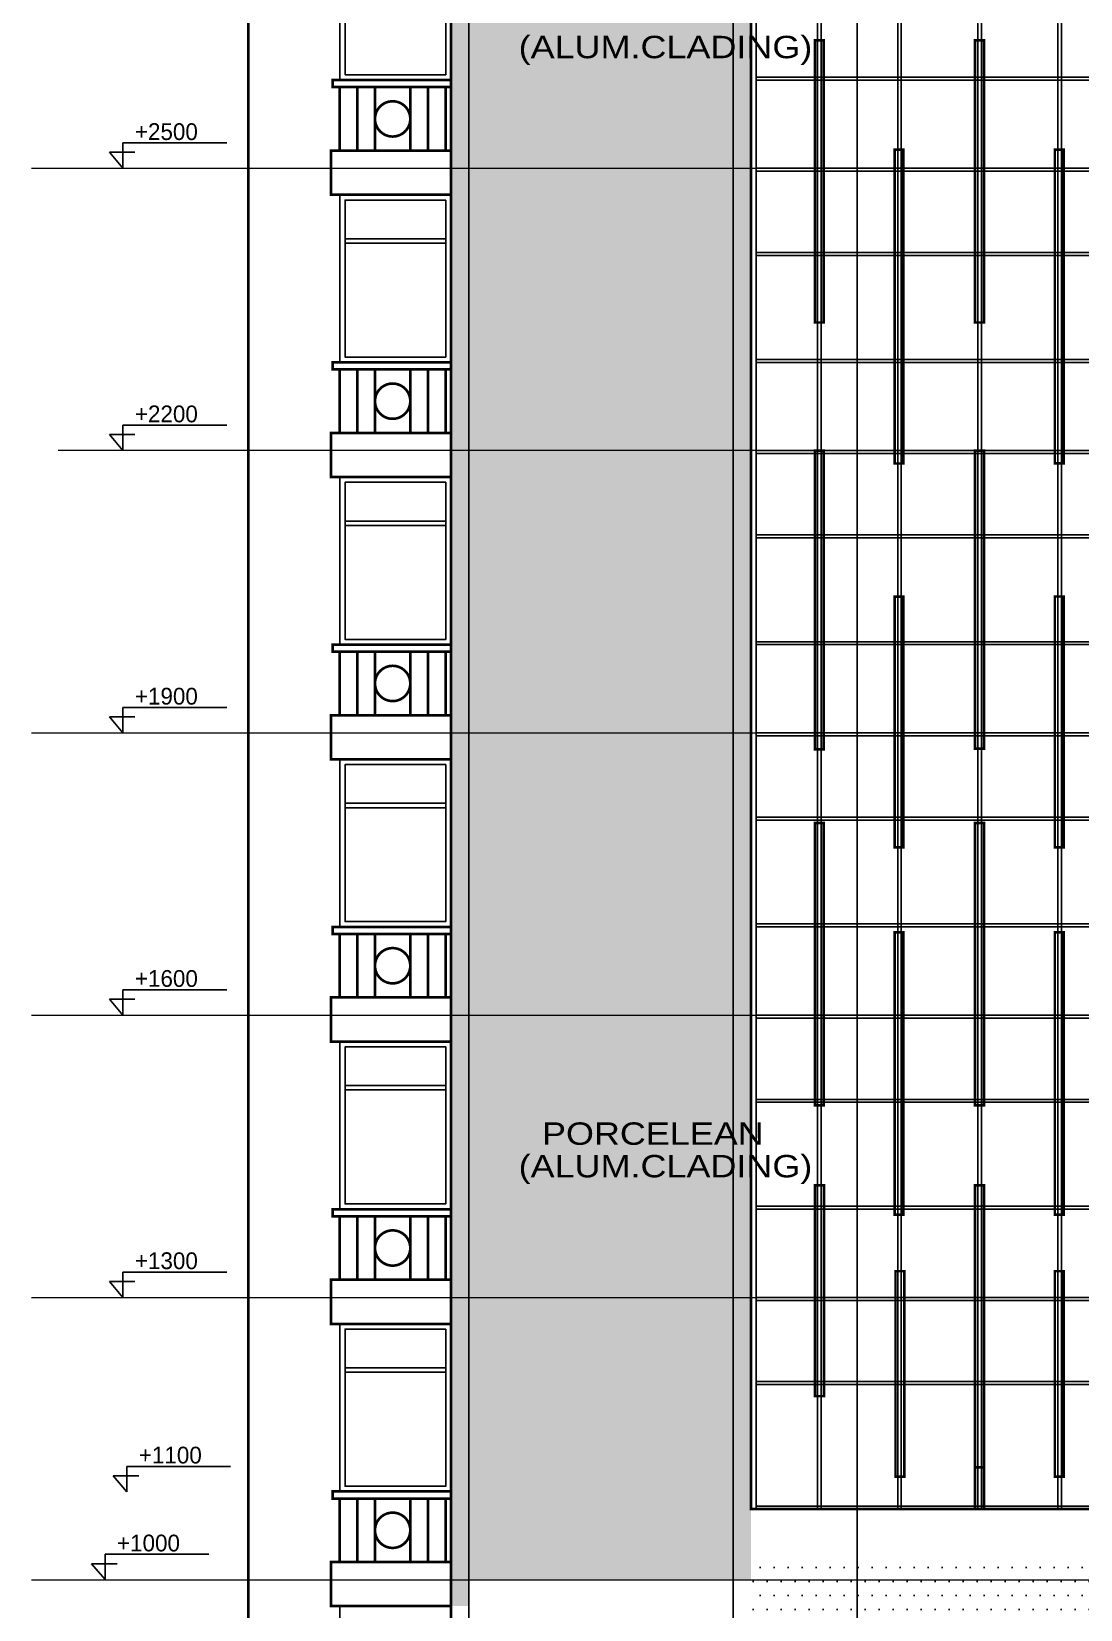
# Model space of a CAD drawing. Extents: x 250879 to 348495, y -51522 to -9360.
# Drawn here: x 287750 to 288939, y -28691 to -26902 of the extents above; entities that cross this region are included whole.
import ezdxf

# ---------------------------------------------------------------- set-up
doc = ezdxf.new("R2010")
doc.units = 0
doc.layers.add('A-text function', color=30, linetype='CONTINUOUS', lineweight=20)
doc.layers.add('VIS', color=8, linetype='CONTINUOUS', lineweight=18)
for name, color, linetype in [('AXIS', 1, 'CONTINUOUS'), ('CURTAIN', 150, 'CONTINUOUS'), ('DOOR', 4, 'CONTINUOUS'), ('TEXT', 3, 'CONTINUOUS'), ('WALL', 7, 'CONTINUOUS')]:
    doc.layers.add(name, color=color, linetype=linetype)
doc.styles.add('ARIAL', font='BOD_CR.TTF', dxfattribs={"width": 1.2})
doc.styles.get("Standard").update_dxf_attribs({"font": 'sanss___.ttf', "height": 15})

# ---------------------------------------------------------------- blocks, each defined once
blk = doc.blocks.new('LIME')
at = {"layer": 'DOOR'}
for p, q in [((244475.4, -28849), (244460, -28830.9)), ((244460, -28830.9), (244489, -28830.9)), ((244593, -28820.3), (244475.4, -28820.3)), ((244475.4, -28820.3), (244475.4, -28849))]:
    blk.add_line(p, q, dxfattribs=at)

msp = doc.modelspace()

# ---------------------------------------------------------------- hatches: boundary and pattern name
at = {"layer": 'WALL', "linetype": 'Continuous'}
h = msp.add_hatch(dxfattribs=at)
h.set_pattern_fill('DOTS', color=30, scale=10, style=0)
h.set_pattern_definition([(0, (62853.735, 7060.546), (7.9375, 15.875), [0, -15.875])])
h.paths.add_polyline_path([(289766.51086, -25997.00774), (289326.03398, -25997.00774), (289326.03398, -26097.00774), (289766.51086, -26097.00774)])
h.paths.add_polyline_path([(289766.51086, -26097.00774), (289326.03398, -26097.00774), (289326.03398, -26157.00774), (289446.51086, -26157.00774), (289446.51086, -26337.00774), (289326.03398, -26337.00774), (289326.03398, -26417.00774), (289766.51086, -26417.00774)])
h.paths.add_polyline_path([(289766.51086, -26417.00774), (289326.03398, -26417.00774), (289326.03398, -26447.00774), (289446.51086, -26447.00774), (289446.51086, -26737.00774), (289766.51086, -26737.00774)])
h.paths.add_polyline_path([(289766.51086, -26737.00774), (289446.51086, -26737.00774), (289446.51086, -27057.00774), (289766.51086, -27057.00774)])
h.paths.add_polyline_path([(289766.51086, -27057.00774), (289446.51086, -27057.00774), (289446.51086, -27377.00774), (289766.51086, -27377.00774)])
h.paths.add_polyline_path([(289766.51086, -27377.00774), (289446.51086, -27377.00774), (289446.51086, -27697.00774), (289766.51086, -27697.00774)])
h.paths.add_polyline_path([(289766.51086, -27697.00774), (289446.51086, -27697.00774), (289446.51086, -28017.00774), (289766.51086, -28017.00774)])
h.paths.add_polyline_path([(289766.51086, -28017.00774), (289446.51086, -28017.00774), (289446.51086, -28337.00774), (289766.51086, -28337.00774)])
h.paths.add_polyline_path([(289766.51086, -28337.00774), (289446.51086, -28337.00774), (289446.51086, -28577.00774), (289446.51086, -28657.00774), (289766.51086, -28657.00774)])
h.paths.add_polyline_path([(289326.03398, -25997.00774), (289005.87452, -25997.00774), (289005.87452, -26097.00774), (289326.03398, -26097.00774)])
h.paths.add_polyline_path([(289326.03398, -26097.00774), (289005.87452, -26097.00774), (289005.87452, -26157.00774), (289326.03398, -26157.00774)])
h.paths.add_polyline_path([(289005.87452, -25997.00774), (288685.71506, -25997.00774), (288685.71506, -26097.00774), (289005.87452, -26097.00774)])
h.paths.add_polyline_path([(289005.87452, -26097.00774), (288685.71506, -26097.00774), (288685.71506, -26157.00774), (289005.87452, -26157.00774)])
h.paths.add_polyline_path([(288685.71506, -25997.00774), (288245.23818, -25997.00774), (288245.23818, -26097.00774), (288685.71506, -26097.00774)])
h.paths.add_polyline_path([(288565.23818, -26157.00774), (288685.71506, -26157.00774), (288685.71506, -26097.00774), (288245.23818, -26097.00774), (288245.23818, -26417.00774), (288685.71506, -26417.00774), (288685.71506, -26337.00774), (288565.23818, -26337.00774)])
h.paths.add_polyline_path([(288565.23818, -26447.00774), (288685.71506, -26447.00774), (288685.71506, -26417.00774), (288245.23818, -26417.00774), (288245.23818, -26737.00774), (288565.23818, -26737.00774)])
h.paths.add_polyline_path([(288565.23818, -26737.00774), (288245.23818, -26737.00774), (288245.23818, -27057.00774), (288565.23818, -27057.00774)])
h.paths.add_polyline_path([(288565.23818, -27057.00774), (288245.23818, -27057.00774), (288245.23818, -27377.00774), (288565.23818, -27377.00774)])
h.paths.add_polyline_path([(288565.23818, -27377.00774), (288245.23818, -27377.00774), (288245.23818, -27697.00774), (288565.23818, -27697.00774)])
h.paths.add_polyline_path([(288565.23818, -27697.00774), (288245.23818, -27697.00774), (288245.23818, -28017.00774), (288565.23818, -28017.00774)])
h.paths.add_polyline_path([(288565.23818, -28017.00774), (288245.23818, -28017.00774), (288245.23818, -28337.00774), (288565.23818, -28337.00774)])
h.paths.add_polyline_path([(288565.23818, -28337.00774), (288245.23818, -28337.00774), (288245.23818, -28657.00774), (288565.23818, -28657.00774), (288565.23818, -28577.00774)])
h.paths.add_polyline_path([(289005.87452, -26337.00774), (288685.71506, -26337.00774), (288685.71506, -26417.00774), (289005.87452, -26417.00774)])
h.paths.add_polyline_path([(289005.87452, -26417.00774), (288685.71506, -26417.00774), (288685.71506, -26447.00774), (289005.87452, -26447.00774)])
h.paths.add_polyline_path([(289326.03398, -26337.00774), (289005.87452, -26337.00774), (289005.87452, -26417.00774), (289326.03398, -26417.00774)])
h.paths.add_polyline_path([(289326.03398, -26417.00774), (289005.87452, -26417.00774), (289005.87452, -26447.00774), (289326.03398, -26447.00774)])
h.paths.add_polyline_path([(289786.51086, -25997.00774), (289781.34627, -25997.00774), (289766.51086, -25997.00774), (289766.51086, -26097.00774), (289786.51086, -26097.00774)])
h.paths.add_polyline_path([(289786.51086, -26097.00774), (289766.51086, -26097.00774), (289766.51086, -26417.00774), (289786.51086, -26417.00774), (289786.51086, -26397.00774)])
h.paths.add_polyline_path([(289786.51086, -26417.00774), (289766.51086, -26417.00774), (289766.51086, -26737.00774), (289786.51086, -26737.00774), (289786.51086, -26717.00774)])
h.paths.add_polyline_path([(289786.51086, -26737.00774), (289766.51086, -26737.00774), (289766.51086, -27057.00774), (289786.51086, -27057.00774), (289786.51086, -27037.00774)])
h.paths.add_polyline_path([(289786.51086, -27057.00774), (289766.51086, -27057.00774), (289766.51086, -27377.00774), (289786.51086, -27377.00774), (289786.51086, -27357.00774)])
h.paths.add_polyline_path([(289786.51086, -27377.00774), (289766.51086, -27377.00774), (289766.51086, -27697.00774), (289786.51086, -27697.00774), (289786.51086, -27677.00774)])
h.paths.add_polyline_path([(289786.51086, -27697.00774), (289766.51086, -27697.00774), (289766.51086, -28017.00774), (289786.51086, -28017.00774), (289786.51086, -27997.00774)])
h.paths.add_polyline_path([(289786.51086, -28017.00774), (289766.51086, -28017.00774), (289766.51086, -28337.00774), (289786.51086, -28337.00774), (289786.51086, -28317.00774)])
h.paths.add_polyline_path([(289786.51086, -28337.00774), (289766.51086, -28337.00774), (289766.51086, -28657.00774), (289786.51086, -28657.00774), (289786.51086, -28637.00774)])
h.paths.add_polyline_path([(289786.51086, -28657.00774), (289766.51086, -28657.00774), (289766.51086, -28687.00774), (289786.51086, -28687.00774)])
h.paths.add_polyline_path([(288245.23818, -28657.00774), (288225.23818, -28657.00774), (288225.23818, -28687.00774), (288230.40277, -28687.00774), (288245.23818, -28687.00774)])
h.paths.add_polyline_path([(288245.23818, -28337.00774), (288225.23818, -28337.00774), (288225.23818, -28367.00774), (288225.23818, -28557.00774), (288225.23818, -28565.00774), (288225.23818, -28657.00774), (288245.23818, -28657.00774)])
h.paths.add_polyline_path([(288245.23818, -28017.00774), (288225.23818, -28017.00774), (288225.23818, -28047.00774), (288225.23818, -28237.00774), (288225.23818, -28245.00774), (288225.23818, -28337.00774), (288245.23818, -28337.00774)])
h.paths.add_polyline_path([(288245.23818, -27697.00774), (288225.23818, -27697.00774), (288225.23818, -27727.00774), (288225.23818, -27917.00774), (288225.23818, -27925.00774), (288225.23818, -28017.00774), (288245.23818, -28017.00774)])
h.paths.add_polyline_path([(288245.23818, -27377.00774), (288225.23818, -27377.00774), (288225.23818, -27407.00774), (288225.23818, -27597.00774), (288225.23818, -27605.00774), (288225.23818, -27697.00774), (288245.23818, -27697.00774)])
h.paths.add_polyline_path([(288245.23818, -27057.00774), (288225.23818, -27057.00774), (288225.23818, -27087.00774), (288225.23818, -27277.00774), (288225.23818, -27285.00774), (288225.23818, -27377.00774), (288245.23818, -27377.00774)])
h.paths.add_polyline_path([(288245.23818, -26737.00774), (288225.23818, -26737.00774), (288225.23818, -26767.00774), (288225.23818, -26957.00774), (288225.23818, -26965.00774), (288225.23818, -27057.00774), (288245.23818, -27057.00774)])
h.paths.add_polyline_path([(288245.23818, -26417.00774), (288225.23818, -26417.00774), (288225.23818, -26447.00774), (288225.23818, -26637.00774), (288225.23818, -26645.00774), (288225.23818, -26737.00774), (288245.23818, -26737.00774)])
h.paths.add_polyline_path([(288245.23818, -26097.00774), (288225.23818, -26097.00774), (288225.23818, -26417.00774), (288245.23818, -26417.00774)])
h.paths.add_polyline_path([(288245.23818, -25997.00774), (288225.23818, -25997.00774), (288225.23818, -26097.00774), (288245.23818, -26097.00774)])
h = msp.add_hatch(dxfattribs=at)
h.set_pattern_fill('DOTS', color=30, scale=10, style=0)
h.set_pattern_definition([(0, (0, 16917.987), (7.9375, 15.875), [0, -15.875])])
h.paths.add_polyline_path([(289446.51086, -28637.00774), (289326.03398, -28637.00774), (289326.03398, -28697.00774), (289446.51086, -28697.00774)])
h.paths.add_polyline_path([(289326.03398, -28637.00774), (289005.87452, -28637.00774), (289005.87452, -28697.00774), (289326.03398, -28697.00774)])
h.paths.add_polyline_path([(289005.87452, -28637.00774), (288685.71506, -28637.00774), (288685.71506, -28697.00774), (289005.87452, -28697.00774)])
h.paths.add_polyline_path([(288685.71506, -28637.00774), (288565.23818, -28637.00774), (288565.23818, -28697.00774), (288685.71506, -28697.00774)])
h.paths.add_polyline_path([(288685.71506, -28697.00774), (288565.23818, -28697.00774), (288565.23818, -28737.00774), (288685.71506, -28737.00774)])
h.paths.add_polyline_path([(289005.87452, -28697.00774), (288685.71506, -28697.00774), (288685.71506, -28737.00774), (289005.87452, -28737.00774)])
h.paths.add_polyline_path([(289326.03398, -28697.00774), (289005.87452, -28697.00774), (289005.87452, -28737.00774), (289326.03398, -28737.00774)])
h.paths.add_polyline_path([(289446.51086, -28697.00774), (289326.03398, -28697.00774), (289326.03398, -28737.00774), (289446.51086, -28737.00774)])
h.paths.add_polyline_path([(289446.51086, -28957.00774), (289349.40292, -28957.00774), (289349.40292, -29017.00774), (289446.51086, -29017.00774)])
h.paths.add_polyline_path([(289446.51086, -29017.00774), (289349.40292, -29017.00774), (289349.40292, -29047.00774), (289446.51086, -29047.00774)])
h.paths.add_polyline_path([(288662.34612, -28957.00774), (288565.23818, -28957.00774), (288565.23818, -29017.00774), (288662.34612, -29017.00774)])
h.paths.add_polyline_path([(288662.34612, -29017.00774), (288565.23818, -29017.00774), (288565.23818, -29047.00774), (288662.34612, -29047.00774)])

# ---------------------------------------------------------------- linework, layer by layer
at = {"layer": 'AXIS'}
for p, q in [((288245.23818, -29839.88136), (288245.23818, -25754.2295)), ((288685.71506, -29839.88136), (288685.71506, -25754.2295))]:
    msp.add_line(p, q, dxfattribs=at)
at = {"layer": 'CURTAIN', "linetype": 'Continuous'}
for p, q in [((288640.80463, -26453.00774), (288640.80463, -28577.00774)), ((288644.80463, -26453.00774), (288644.80463, -28577.00774)), ((288731.61037, -26453.00774), (288731.61037, -28577.00774)), ((288735.61037, -26453.00774), (288735.61037, -28577.00774)), ((288822.41612, -26453.00774), (288822.41612, -28577.00774)), ((288826.41612, -26453.00774), (288826.41612, -28577.00774)), ((288913.22186, -26453.00774), (288913.22186, -28577.00774)), ((288917.22186, -26453.00774), (288917.22186, -28577.00774)), ((289440.51086, -26953.65145), (288571.23818, -26953.65145)), ((289440.51086, -26957.00774), (288571.23818, -26957.00774)), ((289440.51086, -27057.00774), (288571.23818, -27057.00774)), ((289440.51086, -27057.00774), (288571.23818, -27057.00774)), ((289440.51086, -27060.36404), (288571.23818, -27060.36404)), ((289440.51086, -27060.36404), (288571.23818, -27060.36404)), ((288105.01024, -27136.85035), (288219.23818, -27136.85035)), ((288105.01024, -27141.85035), (288219.23818, -27141.85035)), ((289440.51086, -27152.49691), (288571.23818, -27152.49691)), ((289440.51086, -27155.85321), (288571.23818, -27155.85321)), ((289440.51086, -27273.65145), (288571.23818, -27273.65145)), ((289440.51086, -27277.00774), (288571.23818, -27277.00774)), ((289440.51086, -27377.00774), (288571.23818, -27377.00774)), ((289440.51086, -27377.00774), (288571.23818, -27377.00774)), ((289440.51086, -27380.36404), (288571.23818, -27380.36404)), ((289440.51086, -27380.36404), (288571.23818, -27380.36404)), ((288105.01024, -27456.85035), (288219.23818, -27456.85035)), ((288105.01024, -27461.85035), (288219.23818, -27461.85035)), ((289440.51086, -27472.49691), (288571.23818, -27472.49691)), ((289440.51086, -27475.85321), (288571.23818, -27475.85321)), ((289440.51086, -27593.65145), (288571.23818, -27593.65145)), ((289440.51086, -27597.00774), (288571.23818, -27597.00774)), ((289440.51086, -27697.00774), (288571.23818, -27697.00774)), ((289440.51086, -27697.00774), (288571.23818, -27697.00774)), ((289440.51086, -27700.36404), (288571.23818, -27700.36404)), ((289440.51086, -27700.36404), (288571.23818, -27700.36404)), ((288105.01024, -27776.85035), (288219.23818, -27776.85035)), ((288105.01024, -27781.85035), (288219.23818, -27781.85035)), ((289440.51086, -27792.49691), (288571.23818, -27792.49691)), ((289440.51086, -27795.85321), (288571.23818, -27795.85321)), ((289440.51086, -27913.65145), (288571.23818, -27913.65145)), ((289440.51086, -27917.00774), (288571.23818, -27917.00774)), ((289440.51086, -28017.00774), (288571.23818, -28017.00774)), ((289440.51086, -28017.00774), (288571.23818, -28017.00774)), ((289440.51086, -28020.36404), (288571.23818, -28020.36404)), ((289440.51086, -28020.36404), (288571.23818, -28020.36404)), ((288105.01024, -28096.85035), (288219.23818, -28096.85035)), ((288105.01024, -28101.85035), (288219.23818, -28101.85035)), ((289440.51086, -28112.49691), (288571.23818, -28112.49691)), ((289440.51086, -28115.85321), (288571.23818, -28115.85321)), ((289440.51086, -28233.65145), (288571.23818, -28233.65145)), ((289440.51086, -28237.00774), (288571.23818, -28237.00774)), ((289440.51086, -28337.00774), (288571.23818, -28337.00774)), ((289440.51086, -28340.36404), (288571.23818, -28340.36404)), ((288105.01024, -28416.85035), (288219.23818, -28416.85035)), ((288105.01024, -28421.85035), (288219.23818, -28421.85035)), ((289440.51086, -28432.49691), (288571.23818, -28432.49691)), ((289440.51086, -28435.85321), (288571.23818, -28435.85321)), ((289440.51086, -28573.65145), (288571.23818, -28573.65145)), ((289440.51086, -28577.00774), (288571.23818, -28577.00774))]:
    msp.add_line(p, q, dxfattribs=at)
msp.add_lwpolyline([(288571.23818, -28577.00774), (288571.23818, -26453.00774), (289440.51086, -26453.00774), (289440.51086, -28577.00774)], dxfattribs=at)
for points in [[(288219.23818, -26773.00774), (288105.01024, -26773.00774), (288105.01024, -26951.00774), (288219.23818, -26951.00774)], [(288219.23818, -27093.00774), (288105.01024, -27093.00774), (288105.01024, -27271.00774), (288219.23818, -27271.00774)], [(288219.23818, -27413.00774), (288105.01024, -27413.00774), (288105.01024, -27591.00774), (288219.23818, -27591.00774)], [(288219.23818, -27733.00774), (288105.01024, -27733.00774), (288105.01024, -27911.00774), (288219.23818, -27911.00774)], [(288219.23818, -28053.00774), (288105.01024, -28053.00774), (288105.01024, -28231.00774), (288219.23818, -28231.00774)], [(288219.23818, -28373.00774), (288105.01024, -28373.00774), (288105.01024, -28551.00774), (288219.23818, -28551.00774)]]:
    msp.add_lwpolyline(points, close=True, dxfattribs=at)
at = {"layer": 'VIS', "ltscale": 0.0001}
for p, q in [((287995.23818, -27363.09371), (287995.23818, -25997.00774)), ((287749.65766, -27057.00774), (290173.76888, -27057.00774)), ((290173.76888, -27377.00774), (287779.8277, -27377.00774)), ((287749.65766, -27697.00774), (290173.76888, -27697.00774)), ((287749.65766, -27697.00774), (290173.76888, -27697.00774)), ((287749.65766, -28017.00774), (290173.76888, -28017.00774)), ((287749.65766, -28337.00774), (290173.76888, -28337.00774)), ((287749.65766, -28657.00774), (290173.76888, -28657.00774))]:
    msp.add_line(p, q, dxfattribs=at)
at = {"layer": 'WALL', "color": 30, "linetype": 'Continuous'}
msp.add_line((288545.23818, -25997.00774), (288545.23818, -29047.00774), dxfattribs=at)
at = {"layer": 'WALL', "linetype": 'Continuous'}
for p, q in [((288225.23818, -27087.00774), (288099.01024, -27087.00774)), ((288225.23818, -27407.00774), (288099.01024, -27407.00774)), ((288225.23818, -27727.00774), (288099.01024, -27727.00774)), ((288225.23818, -28047.00774), (288099.01024, -28047.00774)), ((288225.23818, -28367.00774), (288099.01024, -28367.00774)), ((288225.23818, -28687.00774), (288099.01024, -28687.00774))]:
    msp.add_line(p, q, dxfattribs=at)
at = {"layer": 'WALL', "linetype": 'Continuous', "const_width": 3}
for points in [[(288230.40277, -25997.00774), (287995.23818, -25997.00774), (287995.23818, -29047.00774), (288230.40277, -29047.00774)], [(289005.87452, -25997.00774), (288225.23818, -25997.00774), (288225.23818, -29047.00774), (289005.87452, -29047.00774)], [(289446.51086, -26447.00774), (289446.51086, -28577.00774), (288565.23818, -28577.00774), (288565.23818, -26447.00774)], [(288647.7023, -26911.81252), (288647.7023, -27231.81252), (288637.7023, -27231.81252), (288637.7023, -26911.81252), (288647.7023, -26911.81252)], [(288829.31379, -26911.81252), (288829.31379, -27231.81252), (288819.31379, -27231.81252), (288819.31379, -26911.81252), (288829.31379, -26911.81252)], [(288099.01024, -26957.00774), (288225.23818, -26957.00774)], [(288099.01024, -26965.00774), (288099.01024, -27037.00774)], [(288099.01024, -27037.00774), (288099.01024, -26965.00774)], [(288099.01024, -26965.00774), (288099.01024, -27037.00774)], [(288099.01024, -26965.00774), (288099.01024, -27037.00774)], [(288099.01024, -26965.00774), (288225.23818, -26965.00774)], [(288099.01024, -27087.00774), (288089.01024, -27087.00774), (288089.01024, -27037.00774), (288225.23818, -27037.00774)], [(288738.12094, -27035.81252), (288738.12094, -27391.65213), (288728.12094, -27391.65213), (288728.12094, -27035.81252), (288738.12094, -27035.81252)], [(288919.73243, -27035.81252), (288919.73243, -27391.61194), (288909.73243, -27391.61194), (288909.73243, -27035.81252), (288919.73243, -27035.81252)], [(288225.23818, -27087.00774), (288089.01024, -27087.00774)], [(288099.01024, -27277.00774), (288225.23818, -27277.00774)], [(288099.01024, -27285.00774), (288099.01024, -27357.00774)], [(288099.01024, -27357.00774), (288099.01024, -27285.00774)], [(288099.01024, -27285.00774), (288099.01024, -27357.00774)], [(288099.01024, -27285.00774), (288099.01024, -27357.00774)], [(288099.01024, -27285.00774), (288225.23818, -27285.00774)], [(288099.01024, -27407.00774), (288089.01024, -27407.00774), (288089.01024, -27357.00774), (288225.23818, -27357.00774)], [(288647.7023, -27377.00774), (288647.7023, -27715.73599), (288637.7023, -27715.73599), (288637.7023, -27377.00774), (288647.7023, -27377.00774)], [(288829.31379, -27377.00774), (288829.31379, -27714.89601), (288819.31379, -27714.89601), (288819.31379, -27377.00774), (288829.31379, -27377.00774)], [(288225.23818, -27407.00774), (288089.01024, -27407.00774)], [(288738.12094, -27542.46948), (288738.12094, -27826.62987), (288728.12094, -27826.62987), (288728.12094, -27542.46948), (288738.12094, -27542.46948)], [(288919.73243, -27542.42929), (288919.73243, -27826.62987), (288909.73243, -27826.62987), (288909.73243, -27542.42929), (288919.73243, -27542.42929)], [(288099.01024, -27597.00774), (288225.23818, -27597.00774)], [(288099.01024, -27605.00774), (288099.01024, -27677.00774)], [(288099.01024, -27677.00774), (288099.01024, -27605.00774)], [(288099.01024, -27605.00774), (288099.01024, -27677.00774)], [(288099.01024, -27605.00774), (288099.01024, -27677.00774)], [(288099.01024, -27605.00774), (288225.23818, -27605.00774)], [(288099.01024, -27727.00774), (288089.01024, -27727.00774), (288089.01024, -27677.00774), (288225.23818, -27677.00774)], [(288225.23818, -27727.00774), (288089.01024, -27727.00774)], [(288647.7023, -27799.09867), (288647.7023, -28119.09867), (288637.7023, -28119.09867), (288637.7023, -27799.09867), (288647.7023, -27799.09867)], [(288829.31379, -27799.09867), (288829.31379, -28119.09867), (288819.31379, -28119.09867), (288819.31379, -27799.09867), (288829.31379, -27799.09867)], [(288099.01024, -27917.00774), (288225.23818, -27917.00774)], [(288738.12094, -27923.09867), (288738.12094, -28243.09867), (288728.12094, -28243.09867), (288728.12094, -27923.09867), (288738.12094, -27923.09867)], [(288919.73243, -27923.09867), (288919.73243, -28243.09867), (288909.73243, -28243.09867), (288909.73243, -27923.09867), (288919.73243, -27923.09867)], [(288099.01024, -27925.00774), (288099.01024, -27997.00774)], [(288099.01024, -27997.00774), (288099.01024, -27925.00774)], [(288099.01024, -27925.00774), (288099.01024, -27997.00774)], [(288099.01024, -27925.00774), (288099.01024, -27997.00774)], [(288099.01024, -27925.00774), (288225.23818, -27925.00774)], [(288099.01024, -28047.00774), (288089.01024, -28047.00774), (288089.01024, -27997.00774), (288225.23818, -27997.00774)], [(288225.23818, -28047.00774), (288089.01024, -28047.00774)], [(288637.90695, -28209.8033), (288637.90695, -28448.98648), (288647.90695, -28448.98648), (288647.90695, -28209.8033), (288637.90695, -28209.8033)], [(288829.31379, -28209.8033), (288829.31379, -28529.8033), (288819.31379, -28529.8033), (288819.31379, -28209.8033), (288829.31379, -28209.8033)], [(288099.01024, -28237.00774), (288225.23818, -28237.00774)], [(288099.01024, -28245.00774), (288099.01024, -28317.00774)], [(288099.01024, -28317.00774), (288099.01024, -28245.00774)], [(288099.01024, -28245.00774), (288099.01024, -28317.00774)], [(288099.01024, -28245.00774), (288099.01024, -28317.00774)], [(288099.01024, -28245.00774), (288225.23818, -28245.00774)], [(288099.01024, -28367.00774), (288089.01024, -28367.00774), (288089.01024, -28317.00774), (288225.23818, -28317.00774)], [(288729.09981, -28307.27637), (288729.09981, -28540.24609), (288739.09981, -28540.24609), (288739.09981, -28307.27637), (288729.09981, -28307.27637)], [(288919.73243, -28307.27637), (288919.73243, -28540.24609), (288909.73243, -28540.24609), (288909.73243, -28307.27637), (288919.73243, -28307.27637)], [(288225.23818, -28367.00774), (288089.01024, -28367.00774)], [(288225.23818, -28367.00774), (288089.01024, -28367.00774)], [(288637.90695, -28448.98648), (288637.90695, -28448.98648)], [(288647.90695, -28448.98648), (288647.90695, -28448.98648), (288637.90695, -28448.98648)], [(288819.31379, -28577.00774), (288819.31379, -28529.8033), (288829.31379, -28529.8033)], [(288829.31379, -28529.8033), (288829.31379, -28577.00774)], [(288099.01024, -28557.00774), (288225.23818, -28557.00774)], [(288099.01024, -28565.00774), (288099.01024, -28637.00774)], [(288099.01024, -28637.00774), (288099.01024, -28565.00774)], [(288099.01024, -28565.00774), (288099.01024, -28637.00774)], [(288099.01024, -28565.00774), (288099.01024, -28637.00774)], [(288099.01024, -28565.00774), (288225.23818, -28565.00774)], [(288099.01024, -28687.00774), (288089.01024, -28687.00774), (288089.01024, -28637.00774), (288225.23818, -28637.00774)], [(288225.23818, -28687.00774), (288089.01024, -28687.00774)], [(288225.23818, -28687.00774), (288089.01024, -28687.00774)]]:
    msp.add_lwpolyline(points, dxfattribs=at)
at = {"layer": 'WALL', "linetype": 'Continuous'}
for points in [[(288225.23818, -25997.00774), (289786.51086, -25997.00774), (289786.51086, -29047.00774), (288225.23818, -29047.00774)], [(289446.51086, -26447.00774), (288565.23818, -26447.00774), (288565.23818, -28577.00774), (289446.51086, -28577.00774)], [(288225.23818, -26767.00774), (288099.01024, -26767.00774), (288099.01024, -26957.00774), (288225.23818, -26957.00774)], [(288091.01024, -26957.00774), (288225.23818, -26957.00774), (288225.23818, -26965.00774), (288091.01024, -26965.00774)], [(288225.23818, -27037.00774), (288089.01024, -27037.00774), (288089.01024, -27087.00774), (288225.23818, -27087.00774)], [(288225.23818, -27087.00774), (288099.01024, -27087.00774), (288099.01024, -27277.00774), (288225.23818, -27277.00774)], [(288091.01024, -27277.00774), (288225.23818, -27277.00774), (288225.23818, -27285.00774), (288091.01024, -27285.00774)], [(288225.23818, -27357.00774), (288089.01024, -27357.00774), (288089.01024, -27407.00774), (288225.23818, -27407.00774)], [(288225.23818, -27407.00774), (288099.01024, -27407.00774), (288099.01024, -27597.00774), (288225.23818, -27597.00774)], [(288091.01024, -27597.00774), (288225.23818, -27597.00774), (288225.23818, -27605.00774), (288091.01024, -27605.00774)], [(288225.23818, -27677.00774), (288089.01024, -27677.00774), (288089.01024, -27727.00774), (288225.23818, -27727.00774)], [(288225.23818, -27727.00774), (288099.01024, -27727.00774), (288099.01024, -27917.00774), (288225.23818, -27917.00774)], [(288091.01024, -27917.00774), (288225.23818, -27917.00774), (288225.23818, -27925.00774), (288091.01024, -27925.00774)], [(288225.23818, -27997.00774), (288089.01024, -27997.00774), (288089.01024, -28047.00774), (288225.23818, -28047.00774)], [(288225.23818, -28047.00774), (288099.01024, -28047.00774), (288099.01024, -28237.00774), (288225.23818, -28237.00774)], [(288091.01024, -28237.00774), (288225.23818, -28237.00774), (288225.23818, -28245.00774), (288091.01024, -28245.00774)], [(288225.23818, -28317.00774), (288089.01024, -28317.00774), (288089.01024, -28367.00774), (288225.23818, -28367.00774)], [(288225.23818, -28367.00774), (288099.01024, -28367.00774), (288099.01024, -28557.00774), (288225.23818, -28557.00774)], [(288091.01024, -28557.00774), (288225.23818, -28557.00774), (288225.23818, -28565.00774), (288091.01024, -28565.00774)], [(288225.23818, -28637.00774), (288089.01024, -28637.00774), (288089.01024, -28687.00774), (288225.23818, -28687.00774)], [(288225.23818, -28687.00774), (288099.01024, -28687.00774), (288099.01024, -28917.00774), (288225.23818, -28917.00774)]]:
    msp.add_lwpolyline(points, close=True, dxfattribs=at)
at = {"layer": 'WALL', "color": 30, "linetype": 'Continuous'}
msp.add_lwpolyline([(288545.23818, -25997.00774), (289466.51086, -25997.00774), (289466.51086, -29047.00774), (288545.23818, -29047.00774)], close=True, dxfattribs=at)
at = {"layer": 'WALL', "color": 30, "linetype": 'Continuous', "const_width": 3}
for points in [[(288099.01024, -26957.00774), (288091.01024, -26957.00774), (288091.01024, -26965.00774), (288225.23818, -26965.00774)], [(288225.23818, -26957.00774), (288091.01024, -26957.00774)], [(288099.01024, -27037.00774), (288099.01024, -26965.00774)], [(288119.01024, -26965.00774), (288119.01024, -27037.00774)], [(288139.01024, -26965.00774), (288139.01024, -27037.00774)], [(288139.01024, -26965.00774), (288139.01024, -27037.00774)], [(288179.01024, -26965.00774), (288179.01024, -27037.00774)], [(288199.01024, -26965.00774), (288199.01024, -27037.00774)], [(288219.01024, -26965.00774), (288219.01024, -27037.00774)], [(288099.01024, -27277.00774), (288091.01024, -27277.00774), (288091.01024, -27285.00774), (288225.23818, -27285.00774)], [(288225.23818, -27277.00774), (288091.01024, -27277.00774)], [(288099.01024, -27357.00774), (288099.01024, -27285.00774)], [(288119.01024, -27285.00774), (288119.01024, -27357.00774)], [(288139.01024, -27285.00774), (288139.01024, -27357.00774)], [(288139.01024, -27285.00774), (288139.01024, -27357.00774)], [(288179.01024, -27285.00774), (288179.01024, -27357.00774)], [(288199.01024, -27285.00774), (288199.01024, -27357.00774)], [(288219.01024, -27285.00774), (288219.01024, -27357.00774)], [(288099.01024, -27597.00774), (288091.01024, -27597.00774), (288091.01024, -27605.00774), (288225.23818, -27605.00774)], [(288225.23818, -27597.00774), (288091.01024, -27597.00774)], [(288099.01024, -27677.00774), (288099.01024, -27605.00774)], [(288119.01024, -27605.00774), (288119.01024, -27677.00774)], [(288139.01024, -27605.00774), (288139.01024, -27677.00774)], [(288139.01024, -27605.00774), (288139.01024, -27677.00774)], [(288179.01024, -27605.00774), (288179.01024, -27677.00774)], [(288199.01024, -27605.00774), (288199.01024, -27677.00774)], [(288219.01024, -27605.00774), (288219.01024, -27677.00774)], [(288099.01024, -27917.00774), (288091.01024, -27917.00774), (288091.01024, -27925.00774), (288225.23818, -27925.00774)], [(288225.23818, -27917.00774), (288091.01024, -27917.00774)], [(288099.01024, -27997.00774), (288099.01024, -27925.00774)], [(288119.01024, -27925.00774), (288119.01024, -27997.00774)], [(288139.01024, -27925.00774), (288139.01024, -27997.00774)], [(288139.01024, -27925.00774), (288139.01024, -27997.00774)], [(288179.01024, -27925.00774), (288179.01024, -27997.00774)], [(288199.01024, -27925.00774), (288199.01024, -27997.00774)], [(288219.01024, -27925.00774), (288219.01024, -27997.00774)], [(288099.01024, -28237.00774), (288091.01024, -28237.00774), (288091.01024, -28245.00774), (288225.23818, -28245.00774)], [(288225.23818, -28237.00774), (288091.01024, -28237.00774)], [(288099.01024, -28317.00774), (288099.01024, -28245.00774)], [(288119.01024, -28245.00774), (288119.01024, -28317.00774)], [(288139.01024, -28245.00774), (288139.01024, -28317.00774)], [(288139.01024, -28245.00774), (288139.01024, -28317.00774)], [(288179.01024, -28245.00774), (288179.01024, -28317.00774)], [(288199.01024, -28245.00774), (288199.01024, -28317.00774)], [(288219.01024, -28245.00774), (288219.01024, -28317.00774)], [(288099.01024, -28557.00774), (288091.01024, -28557.00774), (288091.01024, -28565.00774), (288225.23818, -28565.00774)], [(288225.23818, -28557.00774), (288091.01024, -28557.00774)], [(288099.01024, -28637.00774), (288099.01024, -28565.00774)], [(288119.01024, -28565.00774), (288119.01024, -28637.00774)], [(288139.01024, -28565.00774), (288139.01024, -28637.00774)], [(288139.01024, -28565.00774), (288139.01024, -28637.00774)], [(288179.01024, -28565.00774), (288179.01024, -28637.00774)], [(288199.01024, -28565.00774), (288199.01024, -28637.00774)], [(288219.01024, -28565.00774), (288219.01024, -28637.00774)]]:
    msp.add_lwpolyline(points, dxfattribs=at)
for points in [[(288159.01024, -27021.00774, -1), (288159.01024, -26981.00774, -1), (288159.01024, -27021.00774, -1)], [(288159.01024, -27341.00774, -1), (288159.01024, -27301.00774, -1), (288159.01024, -27341.00774, -1)], [(288159.01024, -27661.00774, -1), (288159.01024, -27621.00774, -1), (288159.01024, -27661.00774, -1)], [(288159.01024, -27981.00774, -1), (288159.01024, -27941.00774, -1), (288159.01024, -27981.00774, -1)], [(288159.01024, -28301.00774, -1), (288159.01024, -28261.00774, -1), (288159.01024, -28301.00774, -1)], [(288159.01024, -28621.00774, -1), (288159.01024, -28581.00774, -1), (288159.01024, -28621.00774, -1)]]:
    msp.add_lwpolyline(points, format="xyb", dxfattribs=at)
at = {"layer": 'WALL', "linetype": 'Continuous'}
for points in [[(288225.23818, -27037.00774), (288089.01024, -27037.00774), (288089.01024, -27087.00774), (288225.23818, -27087.00774)], [(288225.23818, -27357.00774), (288089.01024, -27357.00774), (288089.01024, -27407.00774), (288225.23818, -27407.00774)], [(288225.23818, -27677.00774), (288089.01024, -27677.00774), (288089.01024, -27727.00774), (288225.23818, -27727.00774)], [(288225.23818, -27997.00774), (288089.01024, -27997.00774), (288089.01024, -28047.00774), (288225.23818, -28047.00774)], [(288225.23818, -28317.00774), (288089.01024, -28317.00774), (288089.01024, -28367.00774), (288225.23818, -28367.00774)], [(288225.23818, -28637.00774), (288089.01024, -28637.00774), (288089.01024, -28687.00774), (288225.23818, -28687.00774)]]:
    msp.add_lwpolyline(points, dxfattribs=at)
at = {"layer": 'WALL', "color": 30, "linetype": 'Continuous'}
for centre in [(288159.01024, -27001.00774), (288159.01024, -27321.00774), (288159.01024, -27641.00774), (288159.01024, -27961.00774), (288159.01024, -28281.00774), (288159.01024, -28601.00774)]:
    msp.add_circle(centre, 20, dxfattribs=at)

# ---------------------------------------------------------------- block references
at = {"layer": 'WALL', "linetype": 'Continuous'}
for p in [(43377.8811, 1792.02415), (43377.8811, 1472.02415), (43377.8811, 1152.02415), (43377.8811, 832.02415), (43377.8811, 512.02415), (43382.35446, 291.72435), (43357.60541, 192.02415)]:
    msp.add_blockref('LIME', p, dxfattribs=at)

# ---------------------------------------------------------------- texts
at = {"layer": 'A-text function', "char_height": 25.4016, "width": 769.5478784, "attachment_point": 1, "style": 'ARIAL'}
for s, insert in [('(ALUM.CLADING)', (288301.86626, -26906.81422)), ('PORCELEAN', (288328.31337, -28138.63221)), ('(ALUM.CLADING)', (288301.86626, -28175.53884))]:
    msp.add_mtext(s, dxfattribs=dict(at, insert=insert))
at = {"layer": 'TEXT', "char_height": 19.008, "width": 1279.0191168, "attachment_point": 1, "rotation": 359.87305455}
for s, insert in [('{\\fStylus BT|b0|i0|c0|p34;+2500}', (287866.81959, -27005.83962)), ('{\\fStylus BT|b0|i0|c0|p34;+2200}', (287866.81959, -27325.83962)), ('{\\fStylus BT|b0|i0|c0|p34;+1900}', (287866.81959, -27645.83962)), ('{\\fStylus BT|b0|i0|c0|p34;+1600}', (287866.81959, -27965.83962)), ('{\\fStylus BT|b0|i0|c0|p34;+1300}', (287866.81959, -28285.83962)), ('{\\fStylus BT|b0|i0|c0|p34;+1100}', (287871.29295, -28506.13942)), ('{\\fStylus BT|b0|i0|c0|p34;+1000}', (287846.5439, -28605.83962))]:
    msp.add_mtext(s, dxfattribs=dict(at, insert=insert))

doc.saveas('drawing.dxf')
